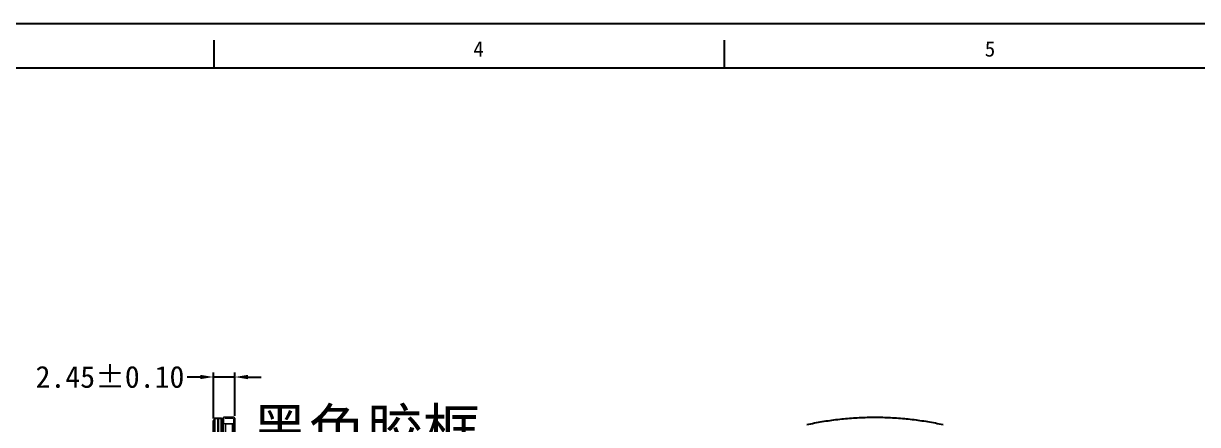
# Model space of a CAD drawing. Header units: millimetres. Extents: x 1157 to 1517, y 418 to 668.
# Drawn here: x 1314.8 to 1449, y 622.2 to 668 of the extents above; entities that cross this region are included whole.
import ezdxf
from ezdxf.enums import TextEntityAlignment as Align

# ---------------------------------------------------------------- set-up
doc = ezdxf.new("R2010")
doc.units = ezdxf.units.MM
for name, color, linetype in [('AUDIT_I_181013161717-0', 7, 'Continuous'), ('BZ', 210, 'Continuous'), ('HOUSING', 7, 'Continuous')]:
    doc.layers.add(name, color=color, linetype=linetype)
doc.styles.add('宋体', font='SimSun.ttf')
doc.styles.add('標注', font='txt.shx')
doc.dimstyles.new('標注', dxfattribs={"dimscale": 0, "dimtxt": 2.5, "dimasz": 1.5, "dimexe": 0.5, "dimexo": 0.3, "dimgap": 0.1, "dimtad": 0, "dimzin": 9, "dimdsep": 46, "dimtxsty": '標注', "dimcen": 0, "dimclrd": 3, "dimclre": 3, "dimclrt": 3, "dimazin": 2, "dimtfac": 1, "dimtmove": 0, "dimatfit": 3, "dimfxl": 1, "dimtolj": 1, "dimtzin": 0, "dimlwd": 25, "dimlwe": 25, "dimarcsym": 0})

# ---------------------------------------------------------------- blocks, each defined once
blk = doc.blocks.new('*D74')
at = {"color": 3, "lineweight": 25, "transparency": 16777216}
for p, q in [((1336.5, 622.86), (1336.5, 628.11)), ((1338.95, 623.16), (1338.95, 628.11)), ((1335, 627.61), (1333.5, 627.61)), ((1338.95, 627.61), (1336.5, 627.61)), ((1340.45, 627.61), (1341.95, 627.61))]:
    blk.add_line(p, q, dxfattribs=at)
at = {"color": 3, "transparency": 16777216}
for points in [[(1335, 627.86), (1335, 627.36), (1336.5, 627.61)], [(1340.45, 627.86), (1340.45, 627.36), (1338.95, 627.61)]]:
    blk.add_solid(points, dxfattribs=at)
at = {"layer": 'Defpoints', "color": 0, "transparency": 16777216}
for p in [(1338.95, 627.61), (1336.5, 622.56), (1338.95, 622.86)]:
    blk.add_point(p, dxfattribs=at)
at = {"color": 7, "transparency": 16777216, "insert": (1324.69, 627.61), "char_height": 2.5, "attachment_point": 5, "style": '宋体'}
blk.add_mtext('\\A1;2.45%%P0.10', dxfattribs=at)

msp = doc.modelspace()

# ---------------------------------------------------------------- linework, layer by layer
at = {"color": 7, "linetype": 'Continuous', "lineweight": -3}
for p, q in [((1156.636, 667.993), (1516.545, 667.993)), ((1161.687, 662.941), (1511.494, 662.941))]:
    msp.add_line(p, q, dxfattribs=at)
at = {"linetype": 'Continuous', "lineweight": -3}
for p, q in [((1336.603, 662.941), (1336.603, 666.098)), ((1394.909, 662.941), (1394.909, 666.098))]:
    msp.add_line(p, q, dxfattribs=at)
at = {"color": 6, "lineweight": -3}
for p, q in [((1336.649, 622.63), (1336.499, 622.63)), ((1336.499, 622.63), (1336.499, 549.836)), ((1337.449, 622.63), (1337.599, 622.63))]:
    msp.add_line(p, q, dxfattribs=at)
at = {"color": 4, "lineweight": -3}
msp.add_line((1336.649, 622.862), (1336.649, 622.562), dxfattribs=at)
at = {"lineweight": 9}
for p, q in [((1337.859, 623.016), (1337.659, 623.016)), ((1337.659, 622.316), (1338.799, 622.316))]:
    msp.add_line(p, q, dxfattribs=at)
at = {"color": 1, "lineweight": 9}
for p, q in [((1338.699, 622.216), (1337.909, 622.216)), ((1337.909, 622.216), (1337.909, 548.488)), ((1338.699, 548.488), (1338.699, 622.216))]:
    msp.add_line(p, q, dxfattribs=at)
at = {"color": 4, "lineweight": -3}
for points in [[(1336.649, 549.434), (1337.049, 549.434), (1337.049, 622.862), (1336.649, 622.862)], [(1337.049, 546.734), (1337.449, 546.734), (1337.449, 622.862), (1337.049, 622.862)]]:
    msp.add_lwpolyline(points, close=True, dxfattribs=at)
at = {"layer": 'AUDIT_I_181013161717-0', "color": 5, "lineweight": 9}
for p, q in [((1337.659, 622.966), (1337.599, 622.966)), ((1337.599, 622.966), (1337.599, 546.618))]:
    msp.add_line(p, q, dxfattribs=at)
at = {"layer": 'BZ', "lineweight": 9}
for p, q in [((1338.849, 623.016), (1337.859, 623.016)), ((1337.859, 623.016), (1337.859, 622.866)), ((1338.799, 622.866), (1337.859, 622.866)), ((1338.799, 622.866), (1338.799, 546.688)), ((1338.949, 622.916), (1338.949, 546.638))]:
    msp.add_line(p, q, dxfattribs=at)
at = {"layer": 'BZ'}
msp.add_lwpolyline([(1404.319, 622.177), (1404.538, 622.224), (1404.758, 622.27), (1404.977, 622.314), (1405.197, 622.357), (1405.417, 622.399), (1405.638, 622.439), (1405.858, 622.478), (1406.079, 622.516), (1406.3, 622.552), (1406.521, 622.587), (1406.743, 622.621), (1406.965, 622.653), (1407.187, 622.684), (1407.409, 622.713), (1407.631, 622.741), (1407.853, 622.768), (1408.076, 622.793), (1408.299, 622.817), (1408.522, 622.84), (1408.745, 622.861), (1408.968, 622.881), (1409.191, 622.9), (1409.415, 622.917), (1409.638, 622.933), (1409.862, 622.947), (1410.085, 622.96), (1410.309, 622.972), (1410.533, 622.982), (1410.757, 622.991), (1410.981, 622.999), (1411.205, 623.005), (1411.429, 623.01), (1411.653, 623.013), (1411.877, 623.015), (1412.101, 623.016), (1412.325, 623.015), (1412.549, 623.013), (1412.773, 623.01), (1412.997, 623.005), (1413.221, 622.999), (1413.445, 622.991), (1413.669, 622.982), (1413.892, 622.972), (1414.116, 622.96), (1414.34, 622.947), (1414.563, 622.933), (1414.787, 622.917), (1415.01, 622.9), (1415.233, 622.881), (1415.457, 622.861), (1415.68, 622.84), (1415.903, 622.817), (1416.125, 622.793), (1416.348, 622.768), (1416.57, 622.741), (1416.793, 622.713), (1417.015, 622.684), (1417.237, 622.653), (1417.458, 622.621), (1417.68, 622.587), (1417.901, 622.552), (1418.122, 622.516), (1418.343, 622.478), (1418.564, 622.439), (1418.784, 622.399), (1419.004, 622.357), (1419.224, 622.314), (1419.444, 622.27), (1419.663, 622.224), (1419.882, 622.177)], dxfattribs=at)
at = {"layer": 'BZ', "lineweight": 9}
msp.add_arc((1338.849, 622.916), 0.1, 0, 90, dxfattribs=at)
at = {"layer": 'HOUSING', "lineweight": 9}
msp.add_line((1337.659, 623.016), (1337.659, 546.538), dxfattribs=at)

# ---------------------------------------------------------------- texts
at = {"color": 4, "linetype": 'Continuous', "lineweight": -3, "style": '宋体'}
for s, p in [('4', (1366.202, 664.189)), ('5', (1424.645, 664.21))]:
    msp.add_text(s, height=1.768, dxfattribs=at).set_placement(p)
at = {"color": 1, "linetype": 'Continuous', "lineweight": -3, "style": '宋体'}
msp.add_text('黑色胶框', height=4.7948, dxfattribs=at).set_placement((1353.923, 619.168), align=Align.CENTER)

# ---------------------------------------------------------------- dimensions: what is measured, and where the dimension line sits
at = {"color": 30}
dim = msp.add_linear_dim(base=(1338.949, 627.608), p1=(1336.499, 622.562), p2=(1338.949, 622.862), text='<>%%P0.10', dimstyle='標注', override={"dimscale": 1, "dimzin": 1, "dimtxsty": '宋体', "dimclrt": 7, "dimarcsym": 2}, dxfattribs=at)
dim.commit()
dim.dimension.update_dxf_attribs({"geometry": '*D74', "text_midpoint": (1324.691, 627.608), "dimtype": 160})

doc.saveas('drawing.dxf')
